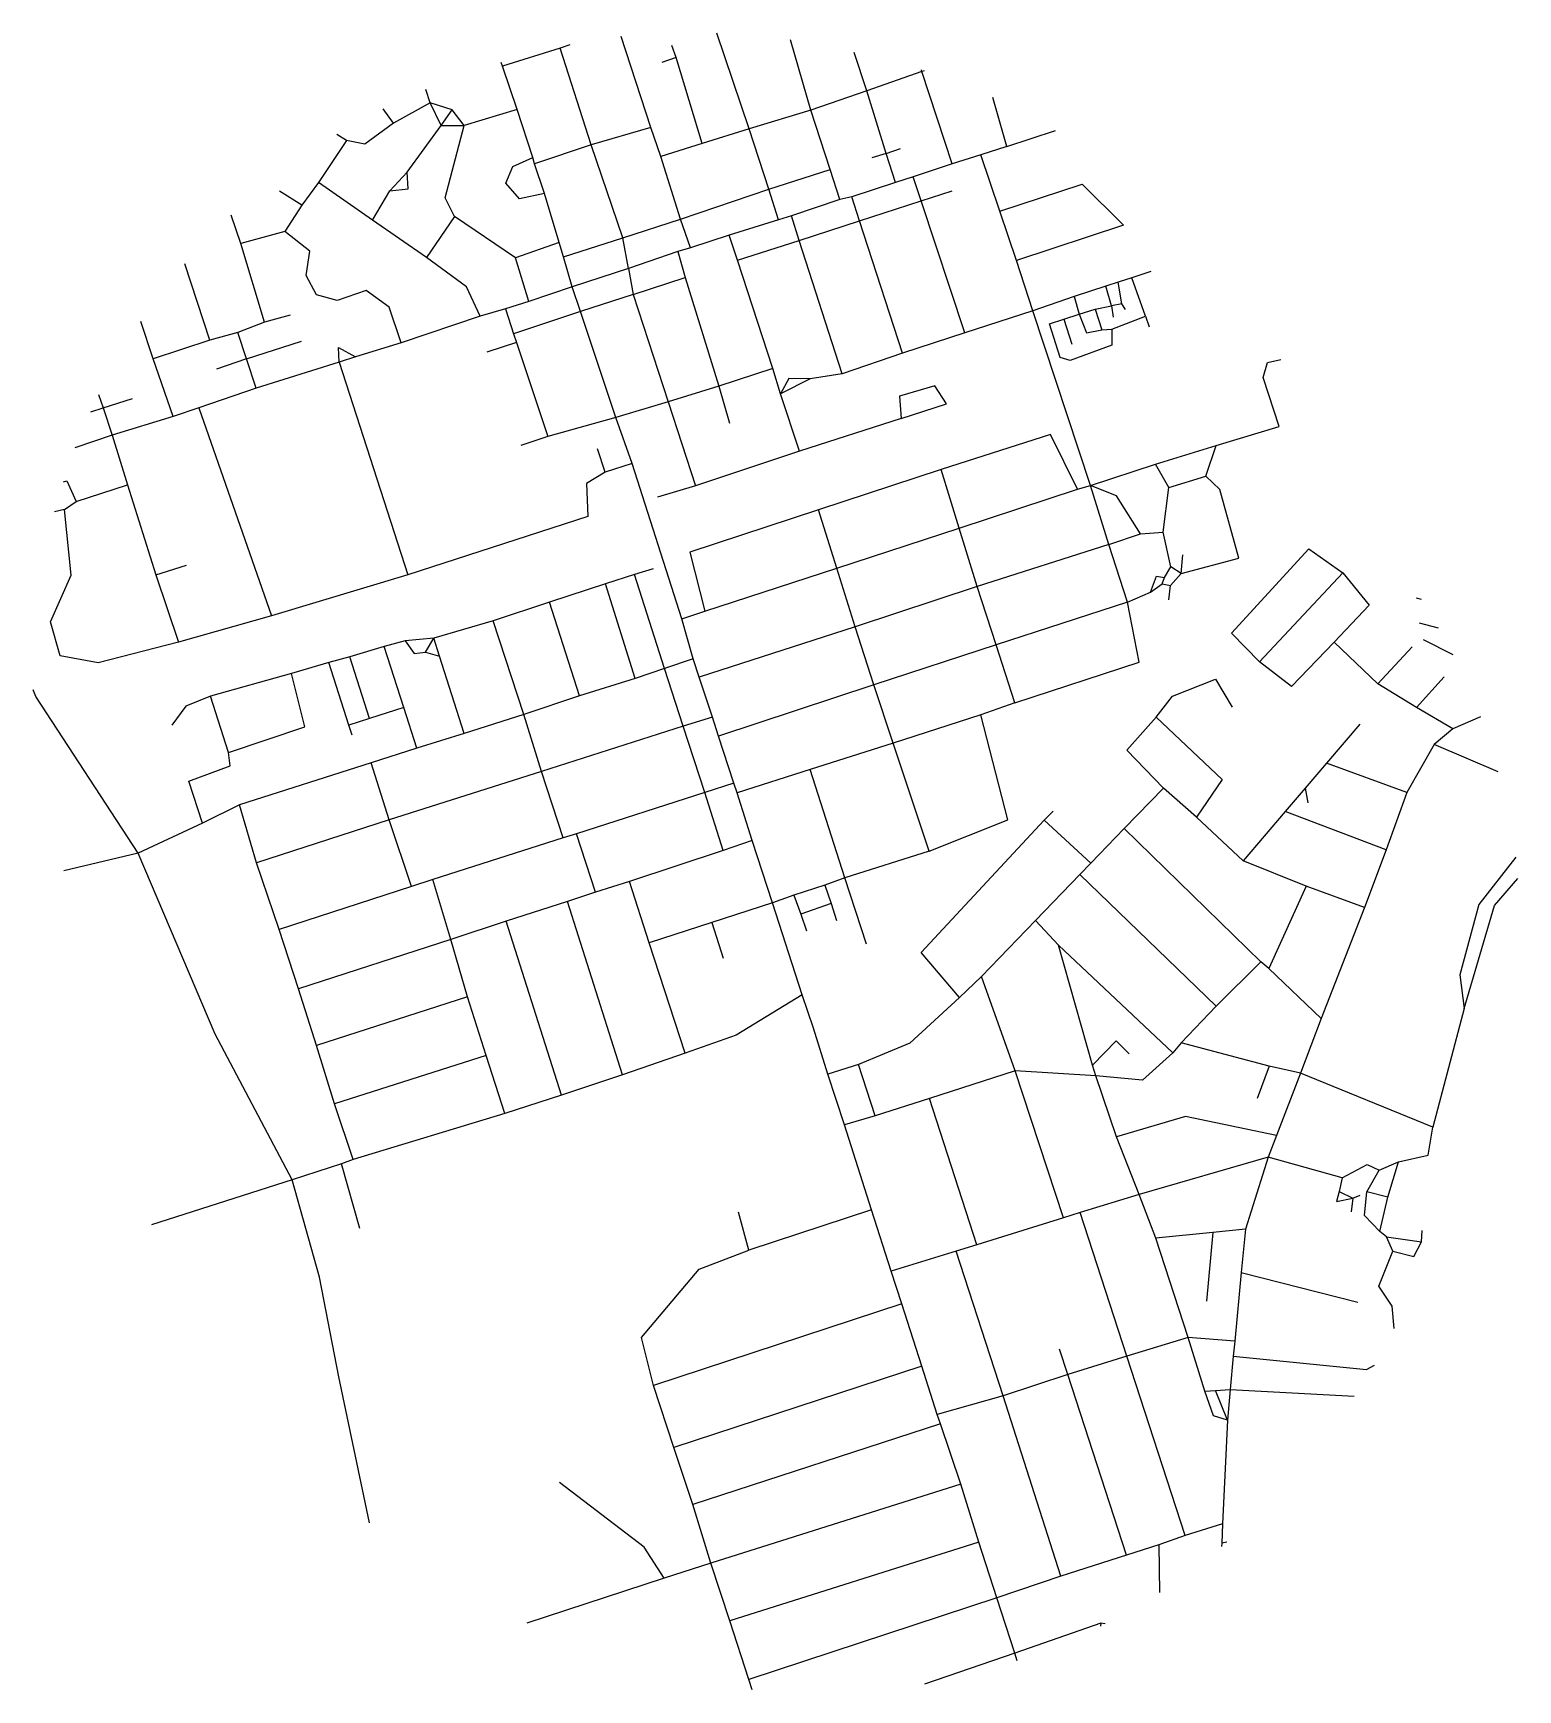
# Model space of a CAD drawing. Header units: metres. Extents: x 619950 to 622296, y 4829244 to 4831862.
import ezdxf

# ---------------------------------------------------------------- set-up
doc = ezdxf.new("R2010")
doc.units = ezdxf.units.M

msp = doc.modelspace()

# ---------------------------------------------------------------- linework, layer by layer
at = {"layer": 'ROADS'}
for points in [[(620925.8, 4831713.2), (620879.2, 4831856.9)], [(621081.4, 4831711), (621030.1, 4831862.2)], [(620782.7, 4831838.6), (620691.2, 4831810)], [(620797.7, 4831843.5), (620782.7, 4831838.6)], [(620831.6, 4831685.5), (620782.7, 4831838.6)], [(620965.6, 4831823.5), (620959.1, 4831842.8)], [(621178.7, 4831740.3), (621146.4, 4831851.7)], [(621267, 4831771.2), (621246.9, 4831831.5)], [(620691.2, 4831810), (620689.3, 4831815.6)], [(620714.4, 4831741.4), (620691.2, 4831810)], [(620965.6, 4831823.5), (620943.1, 4831815.9)], [(621006.9, 4831687.8), (620965.6, 4831823.5)], [(621354.2, 4831801.7), (621267, 4831771.2)], [(621354.2, 4831801.7), (621353.7, 4831804.2)], [(621357.9, 4831802.7), (621354.2, 4831801.7)], [(621402.1, 4831655.9), (621354.2, 4831801.7)], [(620577.2, 4831752.1), (620519.4, 4831720)], [(620577.2, 4831752.1), (620570.2, 4831773.4)], [(620594.6, 4831716.4), (620577.2, 4831752.1)], [(620611.8, 4831740.8), (620577.2, 4831752.1)], [(621267, 4831771.2), (621178.7, 4831740.3)], [(621297.5, 4831671.9), (621267, 4831771.2)], [(621488.6, 4831682.9), (621466, 4831760.4)], [(620519.4, 4831720), (620503, 4831742.4)], [(620594.6, 4831716.4), (620611.8, 4831740.8)], [(620631, 4831716), (620611.8, 4831740.8)], [(620714.4, 4831741.4), (620631, 4831716)], [(620739.4, 4831665.8), (620714.4, 4831741.4)], [(621178.7, 4831740.3), (621081.4, 4831711)], [(621209, 4831646.9), (621178.7, 4831740.3)], [(620444.7, 4831692.5), (620429.6, 4831701.9)], [(620519.4, 4831720), (620474, 4831686.9), (620444.7, 4831692.5)], [(620540.8, 4831642.7), (620594.6, 4831716.4)], [(620594.6, 4831716.4), (620631, 4831716)], [(620615.6, 4831572.6), (620600.6, 4831602), (620631, 4831716)], [(620925.8, 4831713.2), (620831.6, 4831685.5)], [(620941.4, 4831667.5), (620925.8, 4831713.2)], [(621081.4, 4831711), (621006.9, 4831687.8)], [(621112.2, 4831615.4), (621081.4, 4831711)], [(621488.6, 4831682.9), (621565.5, 4831708.2)], [(620444.7, 4831692.5), (620400.8, 4831626.4)], [(620831.6, 4831685.5), (620742.2, 4831655.9)], [(620881.4, 4831538.5), (620831.6, 4831685.5)], [(621006.9, 4831687.8), (620941.4, 4831667.5)], [(621297.5, 4831671.9), (621274.9, 4831665)], [(621297.5, 4831671.9), (621320.4, 4831679.7)], [(621312.3, 4831626), (621297.5, 4831671.9)], [(621488.6, 4831682.9), (621447.5, 4831669.7)], [(620757.8, 4831608.6), (620718.5, 4831600.2), (620696.5, 4831625.1), (620707.7, 4831651.4), (620739.4, 4831665.8)], [(620742.2, 4831655.9), (620739.4, 4831665.8)], [(620757.8, 4831608.6), (620742.2, 4831655.9)], [(620972.5, 4831568.4), (620941.4, 4831667.5)], [(621112.2, 4831615.4), (621209, 4831646.9)], [(621224.6, 4831599.1), (621209, 4831646.9)], [(621402.1, 4831655.9), (621340.6, 4831635)], [(621447.5, 4831669.7), (621402.1, 4831655.9)], [(621477.4, 4831580.7), (621447.5, 4831669.7)], [(620400.8, 4831626.4), (620374.4, 4831590.5)], [(620486.2, 4831566.9), (620400.8, 4831626.4)], [(620513.2, 4831613), (620542.6, 4831616), (620540.8, 4831642.7)], [(620513.2, 4831613), (620540.8, 4831642.7)], [(621312.3, 4831626), (621243.3, 4831603.6)], [(621340.6, 4831635), (621312.3, 4831626)], [(621353, 4831597.3), (621340.6, 4831635)], [(621477.4, 4831580.7), (621607.6, 4831623.3), (621672.8, 4831558.9), (621503.5, 4831502.8)], [(620374.4, 4831590.5), (620338.9, 4831612.5)], [(620486.2, 4831566.9), (620513.2, 4831613)], [(620780.9, 4831531.3), (620757.8, 4831608.6)], [(620972.5, 4831568.4), (621112.2, 4831615.4)], [(621127.7, 4831567.3), (621112.2, 4831615.4)], [(621224.6, 4831599.1), (621148, 4831573.7)], [(621243.3, 4831603.6), (621224.6, 4831599.1)], [(621255.6, 4831565.7), (621243.3, 4831603.6)], [(621255.6, 4831565.7), (621353, 4831597.3)], [(621353, 4831597.3), (621401.9, 4831612.9)], [(621421.9, 4831388.6), (621353, 4831597.3)], [(620277.7, 4831529.8), (620262.9, 4831574.5)], [(620374.4, 4831590.5), (620347.7, 4831548.7)], [(620571.1, 4831507.7), (620486.2, 4831566.9)], [(620615.6, 4831572.6), (620571.1, 4831507.7)], [(620712, 4831507.1), (620615.6, 4831572.6)], [(620881.4, 4831538.5), (620972.5, 4831568.4)], [(620988.7, 4831523.2), (620972.5, 4831568.4)], [(621127.7, 4831567.3), (621049.7, 4831542.9)], [(621148, 4831573.7), (621127.7, 4831567.3)], [(621160.3, 4831534.5), (621148, 4831573.7)], [(621503.5, 4831502.8), (621477.4, 4831580.7)], [(620347.7, 4831548.7), (620277.7, 4831529.8)], [(620531.2, 4831372.6), (620512.2, 4831429.3), (620476.1, 4831455.7), (620430.4, 4831439.9), (620397.5, 4831448.9), (620381.4, 4831479.1), (620387.2, 4831517.9), (620347.7, 4831548.7)], [(621049.7, 4831542.9), (620988.7, 4831523.2)], [(621062.7, 4831503.3), (621049.7, 4831542.9)], [(621160.3, 4831534.5), (621255.6, 4831565.7)], [(621323.7, 4831356.4), (621255.6, 4831565.7)], [(620315.3, 4831405.4), (620277.7, 4831529.8)], [(620780.9, 4831531.3), (620712, 4831507.1)], [(620787.6, 4831508.8), (620780.9, 4831531.3)], [(620787.6, 4831508.8), (620881.4, 4831538.5)], [(620890.7, 4831490.4), (620881.4, 4831538.5)], [(620968.5, 4831516.9), (620890.7, 4831490.4)], [(620988.7, 4831523.2), (620968.5, 4831516.9)], [(620968.5, 4831516.9), (620979.9, 4831475.9)], [(621062.7, 4831503.3), (621160.3, 4831534.5)], [(621228.2, 4831324), (621160.3, 4831534.5)], [(620228.9, 4831377.3), (620189.6, 4831497.5)], [(620656.1, 4831415), (620634.7, 4831461.2), (620571.1, 4831507.7)], [(620732.9, 4831438.1), (620712, 4831507.1)], [(620801.7, 4831461.4), (620787.6, 4831508.8)], [(620890.7, 4831490.4), (620801.7, 4831461.4)], [(620890.7, 4831490.4), (620897.8, 4831449.4)], [(621118.4, 4831332.2), (621062.7, 4831503.3)], [(621529.2, 4831423.5), (621503.5, 4831502.8)], [(620801.7, 4831461.4), (620732.9, 4831438.1)], [(620814.7, 4831422.4), (620801.7, 4831461.4)], [(620897.8, 4831449.4), (620979.9, 4831475.9)], [(620979.9, 4831475.9), (621033.5, 4831304.6)], [(621644.8, 4831462.3), (621594.7, 4831445.8)], [(621664.4, 4831468.7), (621644.8, 4831462.3)], [(621653.9, 4831431.1), (621644.8, 4831462.3)], [(621685.7, 4831475.7), (621664.4, 4831468.7)], [(621670, 4831434.5), (621664.4, 4831468.7)], [(621716, 4831485.3), (621685.7, 4831475.7)], [(621707.5, 4831414.8), (621685.7, 4831475.7)], [(620732.9, 4831438.1), (620696, 4831426.4)], [(620897.8, 4831449.4), (620814.7, 4831422.4)], [(620897.8, 4831449.4), (620953.2, 4831279.8)], [(621594.7, 4831445.8), (621529.2, 4831423.5)], [(621594.7, 4831445.8), (621602.9, 4831418)], [(620355.9, 4831416.6), (620315.3, 4831405.4)], [(620656.1, 4831415), (620531.2, 4831372.6)], [(620696, 4831426.4), (620656.1, 4831415)], [(620696, 4831426.4), (620709, 4831387.3)], [(620814.7, 4831422.4), (620709, 4831387.3)], [(620870.3, 4831255.1), (620814.7, 4831422.4)], [(621529.2, 4831423.5), (621421.9, 4831388.6)], [(621620.5, 4831147.5), (621529.2, 4831423.5)], [(621654, 4831394.5), (621654.1, 4831369.3), (621588.2, 4831344.7), (621572.5, 4831349.7), (621555.6, 4831402.7), (621578.2, 4831410)], [(621578.2, 4831410), (621602.9, 4831418)], [(621578.2, 4831410), (621590.8, 4831370.9)], [(621602.9, 4831418), (621627.7, 4831426)], [(621602.9, 4831418), (621614.1, 4831388.5), (621638.7, 4831393.3)], [(621627.7, 4831426), (621653.9, 4831431.1)], [(621627.7, 4831426), (621638.7, 4831393.3)], [(621670, 4831434.5), (621653.9, 4831431.1)], [(621653.9, 4831431.1), (621656.6, 4831413.5)], [(621654, 4831394.5), (621707.5, 4831414.8)], [(621676, 4831425.6), (621670, 4831434.5)], [(621707.5, 4831414.8), (621713.5, 4831398.2)], [(620139.4, 4831347.8), (620120.1, 4831406.6)], [(620273.4, 4831389.3), (620228.9, 4831377.3)], [(620315.3, 4831405.4), (620273.4, 4831389.3)], [(620287.1, 4831347.3), (620273.4, 4831389.3)], [(620709, 4831387.3), (620713.7, 4831373.3)], [(621421.9, 4831388.6), (621323.7, 4831356.4)], [(621638.7, 4831393.3), (621654, 4831394.5)], [(620228.9, 4831377.3), (620139.4, 4831347.8)], [(620287.1, 4831347.3), (620373.8, 4831375.6)], [(620433.4, 4831342.3), (620432.5, 4831365.7), (620459.2, 4831350.6)], [(620531.2, 4831372.6), (620459.2, 4831350.6)], [(620713.7, 4831373.3), (620666.8, 4831357.9)], [(620713.7, 4831373.3), (620763, 4831224.6)], [(620171, 4831256.4), (620139.4, 4831347.8)], [(620287.1, 4831347.3), (620239.4, 4831331.2)], [(620302.2, 4831301), (620287.1, 4831347.3)], [(620433.4, 4831342.3), (620302.2, 4831301)], [(620459.2, 4831350.6), (620433.4, 4831342.3)], [(620433.4, 4831342.3), (620542.1, 4831006.2)], [(621118.4, 4831332.2), (621033.5, 4831304.6)], [(621130.8, 4831292.2), (621118.4, 4831332.2)], [(621323.7, 4831356.4), (621228.2, 4831324)], [(621893.5, 4831318.1), (621900.2, 4831342), (621921.1, 4831346.3)], [(621033.5, 4831304.6), (620953.2, 4831279.8)], [(621033.5, 4831304.6), (621050.2, 4831245.9)], [(621177.6, 4831316.1), (621144, 4831316.5), (621130.8, 4831292.2)], [(621177.6, 4831316.1), (621130.8, 4831292.2)], [(621228.2, 4831324), (621177.6, 4831316.1)], [(621321.3, 4831253.2), (621392.9, 4831276.4), (621374.7, 4831305.1), (621318.6, 4831288.5), (621321.3, 4831253.2)], [(621819.1, 4831210.6), (621918.9, 4831240.9), (621893.5, 4831318.1)], [(620053.1, 4831291.3), (620060.2, 4831270.3)], [(620060.2, 4831270.3), (620107, 4831285.1)], [(620302.2, 4831301), (620211.5, 4831270.3)], [(620953.2, 4831279.8), (620870.3, 4831255.1)], [(620953.2, 4831279.8), (620996.2, 4831146.9)], [(621160.6, 4831201.8), (621130.8, 4831292.2)], [(620040.7, 4831264), (620060.2, 4831270.3)], [(620060.2, 4831270.3), (620074.9, 4831226.7)], [(620171, 4831256.4), (620074.9, 4831226.7)], [(620211.5, 4831270.3), (620171, 4831256.4)], [(620211.5, 4831270.3), (620326.6, 4830941.5)], [(620870.3, 4831255.1), (620763, 4831224.6)], [(620896.4, 4831182), (620870.3, 4831255.1)], [(621321.3, 4831253.2), (621160.6, 4831201.8)], [(620074.9, 4831226.7), (620015.9, 4831206.7)], [(620074.9, 4831226.7), (620099, 4831148.3)], [(621600.1, 4831141.4), (621557.3, 4831228.2), (621384.5, 4831172.5)], [(620763, 4831224.6), (620720.6, 4831210.8)], [(620853.4, 4831168.6), (620841.3, 4831205.2)], [(621160.6, 4831201.8), (620996.2, 4831146.9)], [(621723.5, 4831181.1), (621819.1, 4831210.6)], [(621802.6, 4831162.4), (621819.1, 4831210.6)], [(620896.4, 4831182), (620853.4, 4831168.6)], [(620974.7, 4830936.5), (620896.4, 4831182)], [(621620.5, 4831147.5), (621723.5, 4831181.1)], [(621744.5, 4831144.4), (621723.5, 4831181.1)], [(619997.8, 4831153.3), (620003, 4831155), (620017.6, 4831121.9)], [(620017.6, 4831121.9), (620099, 4831148.3)], [(620099, 4831148.3), (620143.8, 4831006.2)], [(620853.4, 4831168.6), (620824, 4831150.7), (620826.3, 4831098.5), (620542.1, 4831006.2)], [(621384.5, 4831172.5), (621190.5, 4831109)], [(621412.9, 4831079.8), (621384.5, 4831172.5)], [(621600.1, 4831141.4), (621620.5, 4831147.5)], [(621649.6, 4831054.3), (621620.5, 4831147.5)], [(621699.7, 4831071.2), (621661.6, 4831131.3), (621620.5, 4831147.5)], [(621744.5, 4831144.4), (621802.6, 4831162.4)], [(621763.6, 4831008.6), (621855.2, 4831032.6), (621825.1, 4831141.1), (621802.6, 4831162.4)], [(619999.3, 4831109.4), (620017.6, 4831121.9)], [(620996.2, 4831146.9), (620936.2, 4831128.8)], [(621412.9, 4831079.8), (621600.1, 4831141.4)], [(621735.5, 4831073.6), (621744.5, 4831144.4)], [(620179.2, 4830899.8), (620052.5, 4830867), (619992.3, 4830878.2), (619977.3, 4830931.9), (620009.7, 4831005.8), (619999.3, 4831109.4)], [(619999.3, 4831109.4), (619983.5, 4831105.9)], [(621190.5, 4831109), (620987.2, 4831042.1), (621011.4, 4830948.9)], [(621219.7, 4831017), (621190.5, 4831109)], [(621219.7, 4831017), (621412.9, 4831079.8)], [(621441.3, 4830988), (621412.9, 4831079.8)], [(621649.6, 4831054.3), (621699.7, 4831071.2)], [(621699.7, 4831071.2), (621735.5, 4831073.6)], [(621747.3, 4831018.8), (621735.5, 4831073.6)], [(621649.6, 4831054.3), (621441.3, 4830988)], [(621679.1, 4830963), (621649.6, 4831054.3)], [(621887.8, 4830868.9), (621843.1, 4830914.3), (621965.5, 4831047.3), (622019.4, 4831009.3)], [(620143.8, 4831006.2), (620192.3, 4831021.4)], [(621011.4, 4830948.9), (621219.7, 4831017)], [(621248.7, 4830924), (621219.7, 4831017)], [(621737.7, 4831001.9), (621747.3, 4831018.8)], [(621763.6, 4831008.6), (621747.3, 4831018.8)], [(621763.6, 4831008.6), (621766.5, 4831038)], [(620143.8, 4831006.2), (620179.2, 4830899.8)], [(620542.1, 4831006.2), (620326.6, 4830941.5)], [(620854, 4830991.8), (620765.8, 4830963.2)], [(620899.9, 4831006.6), (620854, 4830991.8)], [(620901.3, 4830842.6), (620854, 4830991.8)], [(620929.6, 4831015.9), (620899.9, 4831006.6)], [(620947.2, 4830858), (620899.9, 4831006.6)], [(621715.5, 4830978.9), (621724.7, 4831003.9), (621737.7, 4831001.9)], [(621715.5, 4830978.9), (621733.9, 4830991.8)], [(621733.9, 4830991.8), (621737.7, 4831001.9)], [(621733.9, 4830991.8), (621747, 4830989.3)], [(621763.6, 4831008.6), (621747, 4830989.3)], [(622019.4, 4831009.3), (621887.8, 4830868.9)], [(622019.4, 4831009.3), (622061, 4830958.4), (622005.5, 4830899.7)], [(621441.3, 4830988), (621248.7, 4830924)], [(621471.5, 4830895.7), (621441.3, 4830988)], [(621679.1, 4830963), (621715.5, 4830978.9)], [(621744.4, 4830967), (621747, 4830989.3)], [(622143.4, 4830967.3), (622135.5, 4830969.6)], [(620326.6, 4830941.5), (620179.2, 4830899.8)], [(620765.8, 4830963.2), (620676.8, 4830933.7)], [(620813.1, 4830815.3), (620765.8, 4830963.2)], [(620974.7, 4830936.5), (621011.4, 4830948.9)], [(621679.1, 4830963), (621471.5, 4830895.7)], [(621501, 4830803.9), (621697.3, 4830868.3), (621679.1, 4830963)], [(620676.8, 4830933.7), (620583, 4830906)], [(620724.9, 4830785.7), (620676.8, 4830933.7)], [(620992.7, 4830873.4), (620974.7, 4830936.5)], [(621248.7, 4830924), (621002.1, 4830844.3)], [(621278, 4830832.5), (621248.7, 4830924)], [(622170.6, 4830922), (622140.4, 4830930.1)], [(620504.3, 4830893.2), (620450.1, 4830876.9)], [(620537.6, 4830901.9), (620504.3, 4830893.2)], [(620535.4, 4830796.6), (620504.3, 4830893.2)], [(620583, 4830906), (620537.6, 4830901.9)], [(620537.6, 4830901.9), (620551.7, 4830882.2), (620569.8, 4830884)], [(620569.8, 4830884), (620583, 4830906)], [(620591.8, 4830878), (620583, 4830906)], [(621471.5, 4830895.7), (621278, 4830832.5)], [(621501, 4830803.9), (621471.5, 4830895.7)], [(622005.5, 4830899.7), (621938.1, 4830829.9), (621887.8, 4830868.9)], [(622074.8, 4830834), (622005.5, 4830899.7)], [(622074.8, 4830834), (622128.8, 4830892.4)], [(622193.4, 4830879.9), (622146.6, 4830903.6)], [(620416.9, 4830867.5), (620357.9, 4830850.4)], [(620450.1, 4830876.9), (620416.9, 4830867.5)], [(620448.7, 4830768.8), (620416.9, 4830867.5)], [(620481.5, 4830779.3), (620450.1, 4830876.9)], [(620569.8, 4830884), (620591.8, 4830878)], [(620630.6, 4830755.8), (620591.8, 4830878)], [(620992.7, 4830873.4), (620947.2, 4830858)], [(621002.1, 4830844.3), (620992.7, 4830873.4)], [(620357.9, 4830850.4), (620229.8, 4830814.3)], [(620258.7, 4830725.7), (620379, 4830766.3), (620357.9, 4830850.4)], [(620901.3, 4830842.6), (620813.1, 4830815.3)], [(620947.2, 4830858), (620901.3, 4830842.6)], [(620977.1, 4830767.2), (620947.2, 4830858)], [(621023.1, 4830781.6), (621002.1, 4830844.3)], [(621724.2, 4830781.6), (621750.1, 4830814.6), (621818.2, 4830841.2), (621844.5, 4830797.1)], [(622135.8, 4830796.4), (622074.8, 4830834)], [(622135.8, 4830796.4), (622179.6, 4830845.2)], [(620115.9, 4830566.6), (619954, 4830814.2), (619949.8, 4830824.8)], [(620229.8, 4830814.3), (620190.9, 4830798.6), (620169.1, 4830768.5)], [(620258.7, 4830725.7), (620229.8, 4830814.3)], [(620813.1, 4830815.3), (620724.9, 4830785.7)], [(621278, 4830832.5), (621032.9, 4830751.1)], [(621308.6, 4830740.3), (621278, 4830832.5)], [(620535.4, 4830796.6), (620481.5, 4830779.3)], [(620556.3, 4830732.4), (620535.4, 4830796.6)], [(620724.9, 4830785.7), (620630.6, 4830755.8)], [(620753.3, 4830695.5), (620724.9, 4830785.7)], [(621023.1, 4830781.6), (620977.1, 4830767.2)], [(621032.9, 4830751.1), (621023.1, 4830781.6)], [(621447.3, 4830785.1), (621308.6, 4830740.3)], [(621365.8, 4830569.5), (621489.8, 4830618.9), (621447.3, 4830785.1)], [(621501, 4830803.9), (621447.3, 4830785.1)], [(621736, 4830669.3), (621678, 4830729.3), (621724.2, 4830781.6)], [(621724.2, 4830781.6), (621828.8, 4830683), (621787.8, 4830623.2)], [(622193, 4830763.1), (622135.8, 4830796.4)], [(622236.9, 4830781.8), (622193, 4830763.1)], [(620481.5, 4830779.3), (620448.7, 4830768.8)], [(620454, 4830752.7), (620448.7, 4830768.8)], [(620630.6, 4830755.8), (620556.3, 4830732.4)], [(620977.1, 4830767.2), (620753.3, 4830695.5)], [(621011, 4830662.1), (620977.1, 4830767.2)], [(622045.9, 4830770.4), (621993.7, 4830708.5)], [(622193, 4830763.1), (622163.5, 4830738.1)], [(620556.3, 4830732.4), (620483.7, 4830709.1)], [(621056.9, 4830677.1), (621032.9, 4830751.1)], [(621308.6, 4830740.3), (621177.8, 4830698.6)], [(621365.8, 4830569.5), (621308.6, 4830740.3)], [(622163.5, 4830738.1), (622120.6, 4830662.3)], [(622264.9, 4830695.1), (622163.5, 4830738.1)], [(620217.6, 4830613.8), (620195.9, 4830680), (620260.9, 4830704.5), (620258.7, 4830725.7)], [(620483.7, 4830709.1), (620275.7, 4830642.9)], [(620512.5, 4830618.9), (620483.7, 4830709.1)], [(621993.7, 4830708.5), (621959.8, 4830669)], [(622120.6, 4830662.3), (621993.7, 4830708.5)], [(620753.3, 4830695.5), (620512.5, 4830618.9)], [(620787.3, 4830590.8), (620753.3, 4830695.5)], [(621056.9, 4830677.1), (621011, 4830662.1)], [(621062.1, 4830661.6), (621056.9, 4830677.1)], [(621177.8, 4830698.6), (621062.1, 4830661.6)], [(621232.6, 4830527.3), (621177.8, 4830698.6)], [(621011, 4830662.1), (620808.5, 4830597.2)], [(621040.1, 4830570.7), (621011, 4830662.1)], [(621086, 4830586.6), (621062.1, 4830661.6)], [(621736, 4830669.3), (621673.9, 4830605.2)], [(621787.8, 4830623.2), (621736, 4830669.3)], [(621959.8, 4830669), (621928.1, 4830632.1)], [(621959.8, 4830669), (621964.2, 4830646.1)], [(622120.6, 4830662.3), (622087.7, 4830571.9)], [(620275.7, 4830642.9), (620217.6, 4830613.8)], [(620302.9, 4830551.2), (620275.7, 4830642.9)], [(621547.2, 4830618.8), (621561.4, 4830632.6)], [(621928.1, 4830632.1), (621861.7, 4830554.6)], [(622087.7, 4830571.9), (621928.1, 4830632.1)], [(620217.6, 4830613.8), (620115.9, 4830566.6)], [(620512.5, 4830618.9), (620302.9, 4830551.2)], [(620547.5, 4830513.8), (620512.5, 4830618.9)], [(621413.6, 4830338.3), (621353.1, 4830409.5), (621547.2, 4830618.8)], [(621621, 4830550.8), (621547.2, 4830618.8)], [(621673.9, 4830605.2), (621621, 4830550.8)], [(621889.6, 4830394.6), (621673.9, 4830605.2)], [(621861.7, 4830554.6), (621787.8, 4830623.2)], [(620787.3, 4830590.8), (620581.5, 4830524.8)], [(620808.5, 4830597.2), (620787.3, 4830590.8)], [(620838.4, 4830504.7), (620808.5, 4830597.2)], [(621086, 4830586.6), (621040.1, 4830570.7)], [(621117.9, 4830488.2), (621086, 4830586.6)], [(622087.7, 4830571.9), (622053.5, 4830480.8)], [(620115.9, 4830566.6), (619998.5, 4830538.7)], [(620359.2, 4830050.5), (620237.3, 4830280.6), (620115.9, 4830566.6)], [(620338.6, 4830445.9), (620302.9, 4830551.2)], [(621040.1, 4830570.7), (620892.1, 4830521.8)], [(621365.8, 4830569.5), (621232.6, 4830527.3)], [(621621, 4830550.8), (621603.5, 4830532.5)], [(621961.3, 4830514.3), (621861.7, 4830554.6)], [(622292.5, 4830559.9), (622234.2, 4830485.6), (622204.1, 4830374), (622211, 4830321)], [(620581.5, 4830524.8), (620547.5, 4830513.8)], [(620609.8, 4830430.3), (620581.5, 4830524.8)], [(620892.1, 4830521.8), (620838.4, 4830504.7)], [(620923.2, 4830424.6), (620892.1, 4830521.8)], [(621232.6, 4830527.3), (621201, 4830516.1)], [(621266.4, 4830422.6), (621232.6, 4830527.3)], [(621603.5, 4830532.5), (621533.4, 4830460)], [(621819.2, 4830324.6), (621603.5, 4830532.5)], [(622211, 4830321), (622258.8, 4830483.9), (622295.8, 4830526.3)], [(620547.5, 4830513.8), (620338.6, 4830445.9)], [(620838.4, 4830504.7), (620794, 4830490.1)], [(621151.7, 4830500.3), (621117.9, 4830488.2)], [(621201, 4830516.1), (621151.7, 4830500.3)], [(621151.7, 4830500.3), (621162.9, 4830470.2)], [(621201, 4830516.1), (621211, 4830486.8)], [(621961.3, 4830514.3), (621902.6, 4830384.3)], [(622053.5, 4830480.8), (621961.3, 4830514.3)], [(620794, 4830490.1), (620697.2, 4830458.9)], [(620881.3, 4830216.3), (620794, 4830490.1)], [(621117.9, 4830488.2), (621022.2, 4830456.7)], [(621165, 4830342.6), (621117.9, 4830488.2)], [(621211, 4830486.8), (621162.9, 4830470.2)], [(621162.9, 4830470.2), (621171.6, 4830443.5)], [(621211, 4830486.8), (621219.4, 4830460.1)], [(622053.5, 4830480.8), (621984.9, 4830305.3)], [(620369.1, 4830352.1), (620338.6, 4830445.9)], [(620697.2, 4830458.9), (620609.8, 4830430.3)], [(620784.5, 4830184.3), (620697.2, 4830458.9)], [(621022.2, 4830456.7), (620923.2, 4830424.6)], [(621022.2, 4830456.7), (621040.1, 4830400.5)], [(621533.4, 4830460), (621448.1, 4830371.5)], [(621570.1, 4830421.3), (621533.4, 4830460)], [(620609.8, 4830430.3), (620369.1, 4830352.1)], [(620636.2, 4830339.4), (620609.8, 4830430.3)], [(620980, 4830250.2), (620923.2, 4830424.6)], [(621623.8, 4830231.3), (621570.1, 4830421.3)], [(621750.7, 4830250.8), (621570.1, 4830421.3)], [(621889.6, 4830394.6), (621819.2, 4830324.6)], [(621902.6, 4830384.3), (621889.6, 4830394.6)], [(621448.1, 4830371.5), (621413.6, 4830338.3)], [(621501.3, 4830222.5), (621448.1, 4830371.5)], [(621984.9, 4830305.3), (621902.6, 4830384.3)], [(620397.6, 4830262.7), (620369.1, 4830352.1)], [(620636.2, 4830339.4), (620397.6, 4830262.7)], [(620665.4, 4830246.8), (620636.2, 4830339.4)], [(621165, 4830342.6), (621060.7, 4830279), (620980, 4830250.2)], [(621183, 4830289.9), (621165, 4830342.6)], [(621413.6, 4830338.3), (621335.2, 4830266.4), (621254, 4830232.7)], [(621819.2, 4830324.6), (621763.7, 4830266.5)], [(622211, 4830321), (622161.7, 4830133.6)], [(621205.5, 4830217.4), (621183, 4830289.9)], [(621984.9, 4830305.3), (621952.2, 4830218.6)], [(620425.9, 4830170.6), (620397.6, 4830262.7)], [(621623.8, 4830231.3), (621660.9, 4830269.9), (621681.5, 4830249.2)], [(621763.7, 4830266.5), (621750.7, 4830250.8)], [(621902.8, 4830230.1), (621763.7, 4830266.5)], [(620665.4, 4830246.8), (620425.9, 4830170.6)], [(620695.1, 4830155.2), (620665.4, 4830246.8)], [(620980, 4830250.2), (620881.3, 4830216.3)], [(621254, 4830232.7), (621205.5, 4830217.4)], [(621280.4, 4830151.4), (621254, 4830232.7)], [(621629.1, 4830214.8), (621623.8, 4830231.3)], [(621750.7, 4830250.8), (621702.6, 4830207.6), (621629.1, 4830214.8)], [(620881.3, 4830216.3), (620784.5, 4830184.3)], [(621231.9, 4830137.3), (621205.5, 4830217.4)], [(621501.3, 4830222.5), (621366.1, 4830178.9)], [(621577.7, 4829990.3), (621501.3, 4830222.5)], [(621629.1, 4830214.8), (621501.3, 4830222.5)], [(621661.8, 4830118.1), (621629.1, 4830214.8)], [(621902.8, 4830230.1), (621884.1, 4830179)], [(621952.2, 4830218.6), (621902.8, 4830230.1)], [(621952.2, 4830218.6), (621914.6, 4830120.1)], [(622161.7, 4830133.6), (621952.2, 4830218.6)], [(620784.5, 4830184.3), (620695.1, 4830155.2)], [(621366.1, 4830178.9), (621280.4, 4830151.4)], [(621440.9, 4829947.8), (621366.1, 4830178.9)], [(620455.2, 4830082.4), (620425.9, 4830170.6)], [(620695.1, 4830155.2), (620455.2, 4830082.4)], [(621280.4, 4830151.4), (621231.9, 4830137.3)], [(621274.4, 4830002.9), (621231.9, 4830137.3)], [(621914.6, 4830120.1), (621770.5, 4830150.5), (621661.8, 4830118.1)], [(622107, 4830078.8), (622154.2, 4830089.4), (622161.7, 4830133.6)], [(621697.4, 4830027.1), (621661.8, 4830118.1)], [(621914.6, 4830120.1), (621901.5, 4830086.3)], [(620437.2, 4830075.6), (620359.2, 4830050.5)], [(620455.2, 4830082.4), (620437.2, 4830075.6)], [(620466, 4829973.2), (620437.2, 4830075.6)], [(621901.5, 4830086.3), (621697.4, 4830027.1)], [(621901.5, 4830086.3), (621865.7, 4829972.3)], [(622018.4, 4830053.2), (621901.5, 4830086.3)], [(622018.4, 4830053.2), (622057.6, 4830074.4), (622076.6, 4830065.7)], [(622076.6, 4830065.7), (622107, 4830078.8)], [(622090.4, 4830023), (622107, 4830078.8)], [(620359.2, 4830050.5), (620137, 4829979.1)], [(620402.4, 4829896.5), (620359.2, 4830050.5)], [(622018.4, 4830053.2), (622013.5, 4830032)], [(622057, 4830031.3), (622076.6, 4830065.7)], [(621697.4, 4830027.1), (621604.4, 4829998.6)], [(621724, 4829958), (621697.4, 4830027.1)], [(622013.5, 4830032), (622009.2, 4830016.2), (622034.9, 4830021.2)], [(622013.5, 4830032), (622034.9, 4830021.2)], [(622034.9, 4830021.2), (622046.8, 4830026.1)], [(622078, 4829968.6), (622053.4, 4829993.7), (622057, 4830031.3)], [(622090.4, 4830023), (622057, 4830031.3)], [(622078, 4829968.6), (622090.4, 4830023)], [(621080.9, 4829939.4), (621064.4, 4829999.1)], [(621274.4, 4830002.9), (621080.9, 4829939.4)], [(621305.5, 4829906.2), (621274.4, 4830002.9)], [(621604.4, 4829998.6), (621577.7, 4829990.3)], [(621677.7, 4829771.9), (621604.4, 4829998.6)], [(622034.9, 4830021.2), (622032.3, 4829999.6)], [(621577.7, 4829990.3), (621440.9, 4829947.8)], [(621865.7, 4829972.3), (621813.9, 4829967.2)], [(621865.7, 4829972.3), (621858.5, 4829904)], [(622143.5, 4829952.4), (622144.8, 4829970.2)], [(621440.9, 4829947.8), (621408.4, 4829937.4)], [(621813.9, 4829967.2), (621724, 4829958)], [(621774.9, 4829801.3), (621724, 4829958)], [(621813.9, 4829967.2), (621804, 4829858.5)], [(622088.4, 4829960.4), (622078, 4829968.6)], [(622098.5, 4829937.7), (622088.4, 4829960.4)], [(622088.4, 4829960.4), (622143.5, 4829952.4)], [(622098.5, 4829937.7), (622131.6, 4829929.1), (622143.5, 4829952.4)], [(620930.2, 4829725.3), (620911, 4829801.3), (621002.3, 4829908.9), (621080.9, 4829939.4)], [(621408.4, 4829937.4), (621305.5, 4829906.2)], [(621482.7, 4829709.2), (621408.4, 4829937.4)], [(622100.4, 4829815.6), (622097.4, 4829850.8), (622076.4, 4829882.5), (622098.5, 4829937.7)], [(620432.8, 4829738.8), (620402.4, 4829896.5)], [(621322.3, 4829854.5), (621305.5, 4829906.2)], [(621858.5, 4829904), (621848.6, 4829795.3)], [(621858.5, 4829904), (622043.2, 4829857.1)], [(621322.3, 4829854.5), (620930.2, 4829725.3)], [(621353.9, 4829755.7), (621322.3, 4829854.5)], [(621774.9, 4829801.3), (621677.7, 4829771.9)], [(621801.4, 4829716.5), (621774.9, 4829801.3)], [(621848.6, 4829795.3), (621774.9, 4829801.3)], [(621848.6, 4829795.3), (621846.2, 4829771.9)], [(621584.8, 4829742.5), (621571.7, 4829782.8)], [(621677.7, 4829771.9), (621584.8, 4829742.5)], [(621769.9, 4829488.4), (621677.7, 4829771.9)], [(621846.2, 4829771.9), (621841.4, 4829719.1)], [(621846.2, 4829771.9), (622056.6, 4829750.6), (622069.5, 4829757.5)], [(620481.2, 4829508.5), (620432.8, 4829738.8)], [(621353.9, 4829755.7), (620961.9, 4829627.5)], [(621378.3, 4829679.6), (621353.9, 4829755.7)], [(621584.8, 4829742.5), (621482.7, 4829709.2)], [(621677.3, 4829457.2), (621584.8, 4829742.5)], [(620961.9, 4829627.5), (620930.2, 4829725.3)], [(621482.7, 4829709.2), (621378.3, 4829679.6)], [(621573.5, 4829423.8), (621482.7, 4829709.2)], [(621801.4, 4829716.5), (621817.9, 4829717.5)], [(621837, 4829670.6), (621814.9, 4829677.4), (621801.4, 4829716.5)], [(621817.9, 4829717.5), (621841.4, 4829719.1)], [(621837, 4829670.6), (621817.9, 4829717.5)], [(621841.4, 4829719.1), (621837, 4829670.6)], [(621841.4, 4829719.1), (622037.3, 4829708.3)], [(621383.3, 4829665), (620992.1, 4829537.2)], [(621383.3, 4829665), (621378.3, 4829679.6)], [(621415.9, 4829569.5), (621383.3, 4829665)], [(621837, 4829670.6), (621829.3, 4829506.8)], [(620992.1, 4829537.2), (620961.9, 4829627.5)], [(620946.9, 4829420.8), (620915.1, 4829469.7), (620781.3, 4829572.2)], [(621415.9, 4829569.5), (621020.5, 4829444.7)], [(621444.3, 4829477.5), (621415.9, 4829569.5)], [(621020.5, 4829444.7), (620992.1, 4829537.2)], [(621829.3, 4829506.8), (621769.9, 4829488.4)], [(621829.3, 4829506.8), (621828.1, 4829476.1)], [(621444.3, 4829477.5), (621050.6, 4829353.7)], [(621472.5, 4829390), (621444.3, 4829477.5)], [(621728.3, 4829473.6), (621677.3, 4829457.2)], [(621769.9, 4829488.4), (621728.3, 4829473.6)], [(621728.3, 4829473.6), (621729.4, 4829398.3)], [(621828.1, 4829476.1), (621827.8, 4829470.9)], [(621836, 4829477.7), (621828.1, 4829476.1)], [(621677.3, 4829457.2), (621573.5, 4829423.8)], [(620946.9, 4829420.8), (620730, 4829349.8)], [(621020.5, 4829444.7), (620946.9, 4829420.8)], [(621050.6, 4829353.7), (621020.5, 4829444.7)], [(621573.5, 4829423.8), (621472.5, 4829390)], [(621472.5, 4829390), (621080.5, 4829260.7)], [(621500.8, 4829302.5), (621472.5, 4829390)], [(621080.5, 4829260.7), (621050.6, 4829353.7)], [(621637.1, 4829349.9), (621500.8, 4829302.5)], [(621637.1, 4829349.9), (621636.3, 4829345)], [(621643.5, 4829348.8), (621637.1, 4829349.9)], [(621500.8, 4829302.5), (621358.1, 4829253.5)], [(621504.8, 4829290.2), (621500.8, 4829302.5)], [(621085.9, 4829244.4), (621080.5, 4829260.7)]]:
    msp.add_lwpolyline(points, dxfattribs=at)

doc.saveas('drawing.dxf')
